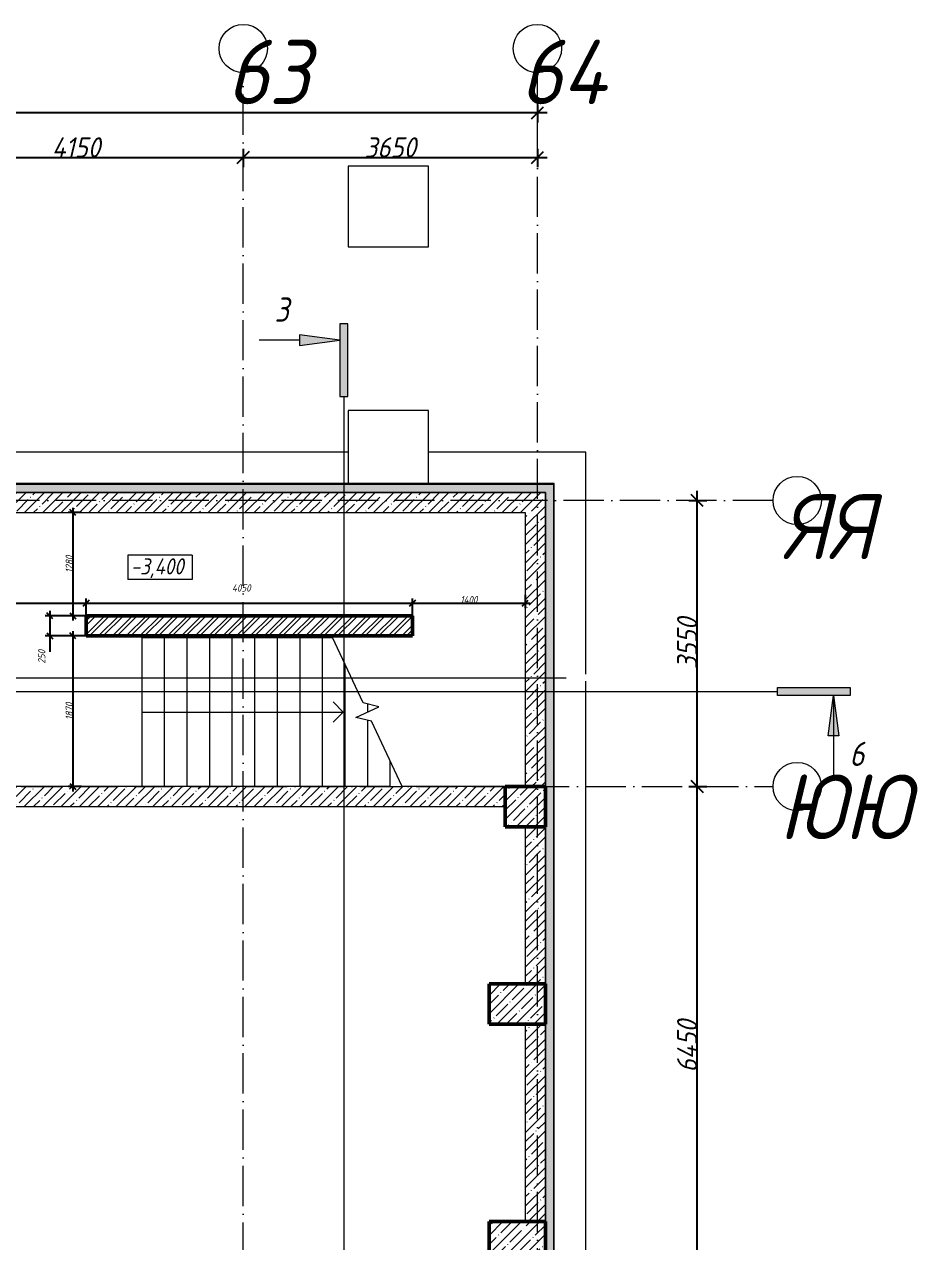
# Model space of a CAD drawing. Header units: millimetres. Extents: x -12989 to 629078, y -109036 to 555275.
# Drawn here: x 608422 to 619521, y 504509 to 519621 of the extents above; entities that cross this region are included whole.
import ezdxf

# ---------------------------------------------------------------- set-up
doc = ezdxf.new("R2010")
doc.units = ezdxf.units.MM
doc.linetypes.add('50_200_ШТРИХ_1Т_ш5_п1_п1_', pattern=[700, 500, -100, 0, -100])
for name, color, linetype, lineweight in [('A-____-____-DIMS', 7, 'Continuous', 9), ('A-DETL-GENF-OTLN-2', 7, 'Continuous', 5), ('A-FLOR-____-OTLN', 7, 'Continuous', 9), ('A-WALL-____-MCUT', 7, 'Continuous', 13), ('A-WALL-____-MCUT-1', 7, 'Continuous', 9), ('A-WALL-____-MCUT-2', 7, 'Continuous', 50), ('A-WALL-____-MCUT-3', 7, 'Continuous', 9), ('A-WALL-____-PATT-1', 7, 'Continuous', 9), ('A-WALL-FNSH-MCUT-1', 7, 'Continuous', 9), ('G-____-____-DIMS', 7, 'Continuous', 9), ('G-____-____-SYMB', 7, 'Continuous', 9), ('S-COLS-____-MCUT', 7, 'Continuous', 50), ('S-COLS-____-OTLN', 7, 'Continuous', 9), ('S-GRID-____-IDEN', 7, 'Continuous', 9), ('S-GRID-____-OTLN-1', 7, '50_200_ШТРИХ_1Т_ш5_п1_п1_', 9), ('S-STRS-____-MBND', 7, 'Continuous', 9), ('S-STRS-____-OTLN-1', 7, 'Continuous', 9)]:
    doc.layers.add(name, color=color, linetype=linetype, lineweight=lineweight)
for name, color, linetype, lineweight, true_color in [('A-DETL-GENF-OTLN-3', 9, 'Continuous', 9, 0x808080), ('A-WALL-____-PATT-2', 7, 'Continuous', 9, 0x787878), ('G-____-____-SYMB-1', 9, 'Continuous', 9, 0x808080)]:
    doc.layers.add(name, color=color, linetype=linetype, lineweight=lineweight, true_color=true_color)
doc.styles.add('ISOCPEUR_I', font='isocpeui.ttf', dxfattribs={"width": 0.9, "height": 2.5})
doc.styles.add('ISOCPEUR_I_1', font='isocpeui.ttf', dxfattribs={"width": 0.85, "height": 2.5})
doc.styles.add('ISOCPEUR_I_2', font='isocpeui.ttf', dxfattribs={"width": 0.85, "height": 2.3})
doc.styles.add('ISOCPEUR_I_7', font='isocpeui.ttf', dxfattribs={"width": 0.9, "height": 90})
doc.styles.add('ISOCPEUR_I_9', font='isocpeui.ttf', dxfattribs={"width": 0.9, "height": 250})
doc.dimstyles.new('ISO-1_8_0_9К_СРЕДНИЙ_Кладочные', dxfattribs={"dimscale": 304.8, "dimtxt": 89.638306, "dimasz": 0.246063, "dimexe": 0.19685, "dimexo": 0, "dimgap": 0, "dimtad": 1, "dimdec": 3, "dimrnd": 0.001, "dimdsep": 46, "dimtxsty": 'ISOCPEUR_I_7', "dimblk1": 'OBLIQUE', "dimblk2": 'OBLIQUE', "dimsah": 1, "dimcen": 0.09, "dimdle": 0.19685, "dimazin": 0, "dimtfac": 1, "dimtdec": 4, "dimtix": 1, "dimtmove": 2, "dimatfit": 3, "dimfxl": 1, "dimtvp": 1, "dimtolj": 1, "dimtzin": 0, "dimarcsym": 2})
doc.dimstyles.new('ISO-1_8_0_9К_СРЕДНИЙ_Кладочные_1', dxfattribs={"dimscale": 304.8, "dimtxt": 89.638306, "dimasz": 0.246063, "dimexe": 0.19685, "dimexo": 0, "dimgap": 0, "dimtad": 1, "dimdec": 3, "dimrnd": 0.001, "dimdsep": 46, "dimtxsty": 'ISOCPEUR_I_7', "dimblk1": 'OBLIQUE', "dimblk2": 'OBLIQUE', "dimsah": 1, "dimcen": 0.09, "dimdle": 0.19685, "dimazin": 0, "dimtfac": 1, "dimtdec": 4, "dimtix": 1, "dimtmove": 0, "dimatfit": 3, "dimfxl": 1, "dimtvp": 1, "dimtolj": 1, "dimtzin": 0, "dimarcsym": 2})
doc.dimstyles.new('ISO-1_8_0_9К_СРЕДНИЙ_Кладочные_2', dxfattribs={"dimscale": 304.8, "dimtxt": 89.638306, "dimasz": 0.246063, "dimexe": 0.19685, "dimexo": 0, "dimgap": 0, "dimtad": 1, "dimdec": 3, "dimrnd": 0.001, "dimdsep": 46, "dimtxsty": 'ISOCPEUR_I_7', "dimblk1": 'OBLIQUE', "dimblk2": 'OBLIQUE', "dimsah": 1, "dimcen": 0.09, "dimdle": 0.19685, "dimazin": 0, "dimtfac": 1, "dimtdec": 4, "dimtix": 1, "dimtmove": 1, "dimatfit": 3, "dimfxl": 1, "dimtvp": 1, "dimtolj": 1, "dimtzin": 0, "dimarcsym": 2})
doc.dimstyles.new('ISO-2_5_0_9К_БОЛЬШОЙ_ОСИ', dxfattribs={"dimscale": 304.8, "dimtxt": 248.995294, "dimasz": 0.492126, "dimexe": 0.393701, "dimexo": 0, "dimgap": 0, "dimtad": 1, "dimdec": 0, "dimzin": 0, "dimdsep": 46, "dimtxsty": 'ISOCPEUR_I_9', "dimblk1": 'OBLIQUE', "dimblk2": 'OBLIQUE', "dimsah": 1, "dimcen": 0.09, "dimdle": 0.393701, "dimazin": 0, "dimtfac": 1, "dimtdec": 4, "dimtix": 1, "dimtmove": 0, "dimatfit": 3, "dimfxl": 1, "dimtvp": 1, "dimtolj": 1, "dimtzin": 0, "dimarcsym": 2})
doc.dimstyles.new('ISO-2_5_0_9К_БОЛЬШОЙ_ОСИ_2', dxfattribs={"dimscale": 304.8, "dimtxt": 248.995294, "dimasz": 0.492126, "dimexe": 0.393701, "dimexo": 0, "dimgap": 0, "dimtad": 1, "dimdec": 0, "dimzin": 0, "dimdsep": 46, "dimtxsty": 'ISOCPEUR_I_9', "dimblk1": 'OBLIQUE', "dimblk2": 'OBLIQUE', "dimsah": 1, "dimcen": 0.09, "dimdle": 0.393701, "dimazin": 0, "dimtfac": 1, "dimtdec": 4, "dimtix": 1, "dimtmove": 2, "dimatfit": 3, "dimfxl": 1, "dimtvp": 1, "dimtolj": 1, "dimtzin": 0, "dimarcsym": 2})
pattern_1 = [(45, (513638.8, 428127.92), (-114.04925, 114.04925), []), (45, (513752.85, 428127.92), (-114.04925, 114.04925), [201.612, -40.322, 3.353, -36.97])]
pattern_2 = [(0, (513638.804, 428127.92), (120.967, 69.841), [80.645, -161.29]), (120, (513638.804, 428127.92), (-120.96808, 69.84086), [80.645, -161.29]), (60, (513638.804, 428127.92), (-8e-05, 139.68186), [0, -161.29, 80.645, 0])]

# ---------------------------------------------------------------- blocks, each defined once
blk = doc.blocks.new('BSC_Колонна _Прямоугольная - 500х700-V112-АР1_Кладочный план подвала в осях 1-64_Ю-ЯЯ')
at = {"layer": 'S-COLS-____-OTLN'}
h = blk.add_hatch(dxfattribs=at)
h.set_pattern_fill('FP_128', color=256, style=0, pattern_type=2)
h.set_pattern_definition([(315, (-79331.04, 100900), (114.04925, 114.04925), []), (315, (-79331.04, 100785.95), (114.04925, 114.04925), [201.613, -40.323, 3.353, -36.97])])
h.paths.add_polyline_path([(-250, 350), (-250, -350), (250, -350), (250, 350)], flags=0)
at = {"layer": 'S-COLS-____-MCUT'}
for p, q in [((250, 350), (-250, 350)), ((-250, 350), (-250, -350)), ((250, -350), (250, 350)), ((-250, -350), (250, -350))]:
    blk.add_line(p, q, dxfattribs=at)
blk = doc.blocks.new('BSC_Колонна _Прямоугольная - 500х500-V114-АР1_Кладочный план подвала в осях 1-64_Ю-ЯЯ')
at = {"layer": 'S-COLS-____-OTLN'}
h = blk.add_hatch(dxfattribs=at)
h.set_pattern_fill('FP_130', color=256, style=0, pattern_type=2)
h.set_pattern_definition([(135, (81781.04, -101000), (-114.04925, -114.04925), []), (135, (81781.04, -100885.95), (-114.04925, -114.04925), [201.613, -40.323, 3.353, -36.97])])
h.paths.add_polyline_path([(250, 250), (-250, 250), (-250, -250), (250, -250)], flags=0)
at = {"layer": 'S-COLS-____-MCUT'}
for p, q in [((250, 250), (-250, 250)), ((-250, 250), (-250, -250)), ((250, -250), (250, 250)), ((-250, -250), (250, -250))]:
    blk.add_line(p, q, dxfattribs=at)
blk = doc.blocks.new('BSC_Колонна _Прямоугольная - 500х700-V171-АР1_Кладочный план подвала в осях 1-64_Ю-ЯЯ')
at = {"layer": 'S-COLS-____-OTLN'}
h = blk.add_hatch(dxfattribs=at)
h.set_pattern_fill('FP_190', color=256, style=0, pattern_type=2)
h.set_pattern_definition([(315, (-76381.04, 100900), (114.04925, 114.04925), []), (315, (-76381.04, 100785.95), (114.04925, 114.04925), [201.613, -40.323, 3.353, -36.97])])
h.paths.add_polyline_path([(-250, 350), (-250, -350), (250, -350), (250, 350)], flags=0)
at = {"layer": 'S-COLS-____-MCUT'}
for p, q in [((250, 350), (-250, 350)), ((-250, 350), (-250, -350)), ((250, -350), (250, 350)), ((-250, -350), (250, -350))]:
    blk.add_line(p, q, dxfattribs=at)
blk = doc.blocks.new('DET_L_Имитация разреза_ISO2-5 - Верх-28995614-АР1_Кладочный план подвала в осях 1-64_Ю-ЯЯ')
at = {"layer": 'A-DETL-GENF-OTLN-3'}
blk.add_line((143, 0), (8257, 0), dxfattribs=at)
blk = doc.blocks.new('Ось сетки - Круг_Ø6_00__ISO-2_5_0_9K_-25732049-АР1_Кладочный план подвала в осях 1-64_Ю-ЯЯ')
at = {"layer": 'S-GRID-____-IDEN'}
blk.add_circle((0, 0), 3, dxfattribs=at)
blk = doc.blocks.new('_Oblique')
at = {"color": 0, "linetype": 'ByBlock', "lineweight": -2}
blk.add_line((-0.5, -0.5), (0.5, 0.5), dxfattribs=at)
blk = doc.blocks.new('*D6585')
at = {"layer": 'A-____-____-DIMS', "color": 0, "lineweight": -2, "transparency": 16777216}
for p, q in [((606989, 518074), (606989, 517848)), ((611139, 518074), (611139, 517848)), ((606869, 517968), (611259, 517968))]:
    blk.add_line(p, q, dxfattribs=at)
at = {"layer": 'Defpoints', "color": 0, "transparency": 16777216}
for p in [(606989, 518074), (611139, 518074), (611139, 517968)]:
    blk.add_point(p, dxfattribs=at)
at = {"layer": 'A-____-____-DIMS', "color": 0, "lineweight": -2, "transparency": 16777216, "xscale": 150, "yscale": 150, "zscale": 150, "rotation": 180}
blk.add_blockref('_Oblique', (606989, 517968), dxfattribs=at)
at = {"layer": 'A-____-____-DIMS', "color": 0, "lineweight": -2, "transparency": 16777216, "xscale": 150, "yscale": 150, "zscale": 150}
blk.add_blockref('_Oblique', (611139, 517968), dxfattribs=at)
at = {"layer": 'A-____-____-DIMS', "color": 0, "transparency": 16777216, "insert": (609064, 518093), "char_height": 250, "width": 724, "attachment_point": 5, "style": 'ISOCPEUR_I_9'}
blk.add_mtext('\\A1;4150', dxfattribs=at)
blk = doc.blocks.new('*D6586')
at = {"layer": 'A-____-____-DIMS', "color": 0, "lineweight": -2, "transparency": 16777216}
for p, q in [((611139, 518074), (611139, 517848)), ((614789, 518074), (614789, 517848)), ((611019, 517968), (614909, 517968))]:
    blk.add_line(p, q, dxfattribs=at)
at = {"layer": 'Defpoints', "color": 0, "transparency": 16777216}
for p in [(611139, 518074), (614789, 518074), (614789, 517968)]:
    blk.add_point(p, dxfattribs=at)
at = {"layer": 'A-____-____-DIMS', "color": 0, "lineweight": -2, "transparency": 16777216, "xscale": 150, "yscale": 150, "zscale": 150, "rotation": 180}
blk.add_blockref('_Oblique', (611139, 517968), dxfattribs=at)
at = {"layer": 'A-____-____-DIMS', "color": 0, "lineweight": -2, "transparency": 16777216, "xscale": 150, "yscale": 150, "zscale": 150}
blk.add_blockref('_Oblique', (614789, 517968), dxfattribs=at)
at = {"layer": 'A-____-____-DIMS', "color": 0, "transparency": 16777216, "insert": (612964, 518093), "char_height": 250, "width": 758.48, "attachment_point": 5, "style": 'ISOCPEUR_I_9'}
blk.add_mtext('\\A1;3650', dxfattribs=at)
blk = doc.blocks.new('*D6587')
at = {"layer": 'A-____-____-DIMS', "color": 0, "lineweight": -2, "transparency": 16777216}
for p, q in [((511169, 518521), (562522, 518521)), ((511289, 518627), (511289, 518401)), ((614909, 518521), (563401, 518521)), ((614789, 518627), (614789, 518401))]:
    blk.add_line(p, q, dxfattribs=at)
at = {"layer": 'Defpoints', "color": 0, "transparency": 16777216}
for p in [(511289, 518627), (614789, 518627), (614789, 518521)]:
    blk.add_point(p, dxfattribs=at)
at = {"layer": 'A-____-____-DIMS', "color": 0, "lineweight": -2, "transparency": 16777216, "xscale": 150, "yscale": 150, "zscale": 150, "rotation": 180}
blk.add_blockref('_Oblique', (511289, 518521), dxfattribs=at)
at = {"layer": 'A-____-____-DIMS', "color": 0, "lineweight": -2, "transparency": 16777216, "xscale": 150, "yscale": 150, "zscale": 150}
blk.add_blockref('_Oblique', (614789, 518521), dxfattribs=at)
at = {"layer": 'A-____-____-DIMS', "color": 0, "transparency": 16777216, "insert": (562422, 518847), "char_height": 250, "width": 1080.26, "attachment_point": 1, "line_spacing_factor": 1.149209, "style": 'ISOCPEUR_I_9'}
blk.add_mtext('\\A1;103500', dxfattribs=at)
blk = doc.blocks.new('*D6602')
at = {"layer": 'A-____-____-DIMS', "color": 0, "lineweight": -2, "transparency": 16777216}
for p, q in [((616773, 503589), (616773, 510279)), ((616667, 510159), (616893, 510159)), ((616667, 503709), (616893, 503709))]:
    blk.add_line(p, q, dxfattribs=at)
at = {"layer": 'Defpoints', "color": 0, "transparency": 16777216}
for p in [(616667, 510159), (616773, 510159), (616667, 503709)]:
    blk.add_point(p, dxfattribs=at)
at = {"layer": 'A-____-____-DIMS', "color": 0, "lineweight": -2, "transparency": 16777216, "xscale": 150, "yscale": 150, "zscale": 150}
for p, rotation in [((616773, 510159), 90), ((616773, 503709), 270)]:
    blk.add_blockref('_Oblique', p, dxfattribs=dict(at, rotation=rotation))
at = {"layer": 'A-____-____-DIMS', "color": 0, "transparency": 16777216, "insert": (616648, 506934), "char_height": 250, "width": 781.46, "attachment_point": 5, "rotation": 90, "style": 'ISOCPEUR_I_9'}
blk.add_mtext('\\A1;6450', dxfattribs=at)
blk = doc.blocks.new('*D6603')
at = {"layer": 'A-____-____-DIMS', "color": 0, "lineweight": -2, "transparency": 16777216}
for p, q in [((616773, 510039), (616773, 513829)), ((616667, 513709), (616893, 513709)), ((616667, 510159), (616893, 510159))]:
    blk.add_line(p, q, dxfattribs=at)
at = {"layer": 'Defpoints', "color": 0, "transparency": 16777216}
for p in [(616667, 513709), (616773, 513709), (616667, 510159)]:
    blk.add_point(p, dxfattribs=at)
at = {"layer": 'A-____-____-DIMS', "color": 0, "lineweight": -2, "transparency": 16777216, "xscale": 150, "yscale": 150, "zscale": 150}
for p, rotation in [((616773, 513709), 90), ((616773, 510159), 270)]:
    blk.add_blockref('_Oblique', p, dxfattribs=dict(at, rotation=rotation))
at = {"layer": 'A-____-____-DIMS', "color": 0, "transparency": 16777216, "insert": (616648, 511934), "char_height": 250, "width": 758.48, "attachment_point": 5, "rotation": 90, "style": 'ISOCPEUR_I_9'}
blk.add_mtext('\\A1;3550', dxfattribs=at)
blk = doc.blocks.new('Разрез - Концевая часть разреза-18266132-АР1_Кладочный план подвала в осях 1-64_Ю-ЯЯ')
at = {"layer": 'G-____-____-SYMB'}
for points in [[(0, 0.5), (0, -0.5), (-9, -0.5), (-9, 0.5)], [(-6.29, -5.5), (-7.61, -5.5), (-6.95, -0.5)]]:
    blk.add_hatch(color=256, dxfattribs=at).paths.add_polyline_path(points, flags=0)
for p, q in [((0, 0.5), (-9, 0.5)), ((-9, 0.5), (-9, -0.5)), ((0, -0.5), (0, 0.5)), ((-9, -0.5), (0, -0.5)), ((-6.95, -0.5), (-7.61, -5.5)), ((-6.95, -0.5), (-6.95, -10.5)), ((-6.29, -5.5), (-6.95, -0.5)), ((-7.61, -5.5), (-6.29, -5.5))]:
    blk.add_line(p, q, dxfattribs=at)
blk = doc.blocks.new('Разрез - Заголовок разреза-10218885-АР1_Кладочный план подвала в осях 1-64_Ю-ЯЯ')
at = {"layer": 'G-____-____-SYMB'}
for points in [[(0, 0.5), (0, -0.5), (-9, -0.5), (-9, 0.5)], [(-6.34, -5.5), (-7.66, -5.5), (-7, -0.5)]]:
    blk.add_hatch(color=256, dxfattribs=at).paths.add_polyline_path(points, flags=0)
for p, q in [((0, 0.5), (-9, 0.5)), ((-9, 0.5), (-9, -0.5)), ((0, -0.5), (0, 0.5)), ((-9, -0.5), (0, -0.5)), ((-7, -0.5), (-7.66, -5.5)), ((-6.34, -5.5), (-7, -0.5)), ((-7.66, -5.5), (-6.34, -5.5)), ((-7, -5.5), (-7, -10.5))]:
    blk.add_line(p, q, dxfattribs=at)
blk = doc.blocks.new('Высотные отметки - 9_5х3_5_h_-17668430-АР1_Кладочный план подвала в осях 1-64_Ю-ЯЯ')
at = {"layer": 'G-____-____-DIMS'}
for p, q in [((-4, 3), (-4, 0)), ((4, 3), (-4, 3)), ((4, 3), (4, 0)), ((4, 0), (-4, 0))]:
    blk.add_line(p, q, dxfattribs=at)
blk = doc.blocks.new('*D6709')
at = {"layer": 'A-____-____-DIMS', "color": 0, "lineweight": -2, "transparency": 16777216}
for p, q in [((607139, 511859), (607139, 512494)), ((609189, 512279), (609189, 512494)), ((607079, 512434), (609249, 512434))]:
    blk.add_line(p, q, dxfattribs=at)
at = {"layer": 'Defpoints', "color": 0, "transparency": 16777216}
for p in [(609189, 512434), (609189, 512279), (607139, 511859)]:
    blk.add_point(p, dxfattribs=at)
at = {"layer": 'A-____-____-DIMS', "color": 0, "lineweight": -2, "transparency": 16777216, "xscale": 75, "yscale": 75, "zscale": 75, "rotation": 180}
blk.add_blockref('_Oblique', (607139, 512434), dxfattribs=at)
at = {"layer": 'A-____-____-DIMS', "color": 0, "lineweight": -2, "transparency": 16777216, "xscale": 75, "yscale": 75, "zscale": 75}
blk.add_blockref('_Oblique', (609189, 512434), dxfattribs=at)
at = {"layer": 'A-____-____-DIMS', "color": 0, "transparency": 16777216, "insert": (608164, 512479), "char_height": 90, "width": 546.1, "attachment_point": 5, "style": 'ISOCPEUR_I_7'}
blk.add_mtext('\\A1;2050', dxfattribs=at)
blk = doc.blocks.new('*D6710')
at = {"layer": 'A-____-____-DIMS', "color": 0, "lineweight": -2, "transparency": 16777216}
for p, q in [((609189, 512279), (609189, 512494)), ((613239, 512279), (613239, 512494)), ((609129, 512434), (613299, 512434))]:
    blk.add_line(p, q, dxfattribs=at)
at = {"layer": 'Defpoints', "color": 0, "transparency": 16777216}
for p in [(613239, 512434), (609189, 512279), (613239, 512279)]:
    blk.add_point(p, dxfattribs=at)
at = {"layer": 'A-____-____-DIMS', "color": 0, "lineweight": -2, "transparency": 16777216, "xscale": 75, "yscale": 75, "zscale": 75, "rotation": 180}
blk.add_blockref('_Oblique', (609189, 512434), dxfattribs=at)
at = {"layer": 'A-____-____-DIMS', "color": 0, "lineweight": -2, "transparency": 16777216, "xscale": 75, "yscale": 75, "zscale": 75}
blk.add_blockref('_Oblique', (613239, 512434), dxfattribs=at)
at = {"layer": 'A-____-____-DIMS', "color": 0, "transparency": 16777216, "insert": (611000, 512669), "char_height": 90, "width": 562.65, "attachment_point": 1, "line_spacing_factor": 1.149209, "style": 'ISOCPEUR_I_7'}
blk.add_mtext('\\A1;4050', dxfattribs=at)
blk = doc.blocks.new('*D6711')
at = {"layer": 'A-____-____-DIMS', "color": 0, "lineweight": -2, "transparency": 16777216}
for p, q in [((613239, 512279), (613239, 512494)), ((614639, 512540), (614639, 512374)), ((613179, 512434), (614699, 512434))]:
    blk.add_line(p, q, dxfattribs=at)
at = {"layer": 'Defpoints', "color": 0, "transparency": 16777216}
for p in [(614639, 512540), (614639, 512434), (613239, 512279)]:
    blk.add_point(p, dxfattribs=at)
at = {"layer": 'A-____-____-DIMS', "color": 0, "lineweight": -2, "transparency": 16777216, "xscale": 75, "yscale": 75, "zscale": 75, "rotation": 180}
blk.add_blockref('_Oblique', (613239, 512434), dxfattribs=at)
at = {"layer": 'A-____-____-DIMS', "color": 0, "lineweight": -2, "transparency": 16777216, "xscale": 75, "yscale": 75, "zscale": 75}
blk.add_blockref('_Oblique', (614639, 512434), dxfattribs=at)
at = {"layer": 'A-____-____-DIMS', "color": 0, "transparency": 16777216, "insert": (613939, 512479), "char_height": 90, "width": 521.28, "attachment_point": 5, "style": 'ISOCPEUR_I_7'}
blk.add_mtext('\\A1;1400', dxfattribs=at)
blk = doc.blocks.new('*D6712')
at = {"layer": 'A-____-____-DIMS', "color": 0, "lineweight": -2, "transparency": 16777216}
for p, q in [((609130, 513559), (608964, 513559)), ((609024, 513619), (609024, 512219)), ((609189, 512279), (608964, 512279))]:
    blk.add_line(p, q, dxfattribs=at)
at = {"layer": 'Defpoints', "color": 0, "transparency": 16777216}
for p in [(609130, 513559), (609024, 512279), (609189, 512279)]:
    blk.add_point(p, dxfattribs=at)
at = {"layer": 'A-____-____-DIMS', "color": 0, "lineweight": -2, "transparency": 16777216, "xscale": 75, "yscale": 75, "zscale": 75}
for p, rotation in [((609024, 513559), 90), ((609024, 512279), 270)]:
    blk.add_blockref('_Oblique', p, dxfattribs=dict(at, rotation=rotation))
at = {"layer": 'A-____-____-DIMS', "color": 0, "transparency": 16777216, "insert": (608979, 512919), "char_height": 90, "width": 504.73, "attachment_point": 5, "rotation": 90, "style": 'ISOCPEUR_I_7'}
blk.add_mtext('\\A1;1280', dxfattribs=at)
blk = doc.blocks.new('*D6713')
at = {"layer": 'A-____-____-DIMS', "color": 0, "lineweight": -2, "transparency": 16777216}
for p, q in [((608739, 512339), (608739, 512029)), ((609189, 512279), (608679, 512279)), ((609189, 512029), (608679, 512029)), ((608739, 512029), (608739, 511830))]:
    blk.add_line(p, q, dxfattribs=at)
at = {"layer": 'Defpoints', "color": 0, "transparency": 16777216}
for p in [(609189, 512279), (608739, 512029), (609189, 512029)]:
    blk.add_point(p, dxfattribs=at)
at = {"layer": 'A-____-____-DIMS', "color": 0, "lineweight": -2, "transparency": 16777216, "xscale": 75, "yscale": 75, "zscale": 75}
for p, rotation in [((608739, 512279), 90), ((608739, 512029), 270)]:
    blk.add_blockref('_Oblique', p, dxfattribs=dict(at, rotation=rotation))
at = {"layer": 'A-____-____-DIMS', "color": 0, "transparency": 16777216, "insert": (608593, 511685), "char_height": 90, "width": 409.58, "attachment_point": 1, "rotation": 90, "line_spacing_factor": 1.149209, "style": 'ISOCPEUR_I_7'}
blk.add_mtext('\\A1;250', dxfattribs=at)
blk = doc.blocks.new('*D6714')
at = {"layer": 'A-____-____-DIMS', "color": 0, "lineweight": -2, "transparency": 16777216}
for p, q in [((609189, 512029), (608964, 512029)), ((609024, 512089), (609024, 510099)), ((609130, 510159), (608964, 510159))]:
    blk.add_line(p, q, dxfattribs=at)
at = {"layer": 'Defpoints', "color": 0, "transparency": 16777216}
for p in [(609189, 512029), (609024, 510159), (609130, 510159)]:
    blk.add_point(p, dxfattribs=at)
at = {"layer": 'A-____-____-DIMS', "color": 0, "lineweight": -2, "transparency": 16777216, "xscale": 75, "yscale": 75, "zscale": 75}
for p, rotation in [((609024, 512029), 90), ((609024, 510159), 270)]:
    blk.add_blockref('_Oblique', p, dxfattribs=dict(at, rotation=rotation))
at = {"layer": 'A-____-____-DIMS', "color": 0, "transparency": 16777216, "insert": (608978, 511094), "char_height": 90, "width": 504.73, "attachment_point": 5, "rotation": 90, "style": 'ISOCPEUR_I_7'}
blk.add_mtext('\\A1;1870', dxfattribs=at)

msp = doc.modelspace()

# ---------------------------------------------------------------- hatches: boundary and pattern name
at = {"layer": 'A-WALL-____-PATT-1'}
h = msp.add_hatch(dxfattribs=at)
h.set_pattern_fill('FP_54', color=256, style=0, pattern_type=2)
h.set_pattern_definition(pattern_2)
h.paths.add_polyline_path([(614890.8036, 513810.9591), (614890.8036, 513910.9591), (539688.8036, 513910.9591), (539688.8036, 513810.9591), (614888.8036, 513810.9591)], flags=0)
h.paths.add_polyline_path([(538088.8036, 513810.9591), (538088.8036, 513910.9591), (511186.8036, 513910.9591), (511186.8036, 513810.9591), (534834.3188, 513810.9591)], flags=0)
h = msp.add_hatch(dxfattribs=at)
h.set_pattern_fill('FP_1', color=256, style=0, pattern_type=2)
h.set_pattern_definition(pattern_1)
h.paths.add_polyline_path([(607138.8036, 513558.9591), (614638.8036, 513558.9591), (614638.8036, 513808.9591), (607138.8036, 513808.9591)], flags=0)
h = msp.add_hatch(dxfattribs=at)
h.set_pattern_fill('FP_1', color=256, style=0, pattern_type=2)
h.set_pattern_definition(pattern_1)
h.paths.add_polyline_path([(614638.8036, 510158.9591), (614888.8036, 510158.9591), (614888.8036, 513808.9591), (614638.8036, 513808.9591), (614638.8036, 511183.9469)], flags=0)
h = msp.add_hatch(dxfattribs=at)
h.set_pattern_fill('FP_54', color=256, style=0, pattern_type=2)
h.set_pattern_definition(pattern_2)
h.paths.add_polyline_path([(614941.2613, 469608.9591), (614990.8036, 469608.9591), (614990.8036, 513910.9591), (614890.8036, 513910.9591), (614890.8036, 469608.9591)], flags=0)
h = msp.add_hatch(dxfattribs=at)
h.set_pattern_fill('FP_1', color=256, style=0, pattern_type=2)
h.set_pattern_definition(pattern_1)
h.paths.add_polyline_path([(614388.8036, 509908.9591), (614388.8036, 510158.9591), (607388.8036, 510158.9591), (607388.8036, 509908.9591), (613110.1381, 509908.9591)], flags=0)
h = msp.add_hatch(dxfattribs=at)
h.set_pattern_fill('FP_1', color=256, style=0, pattern_type=2)
h.set_pattern_definition(pattern_1)
h.paths.add_polyline_path([(614638.8036, 507708.9591), (614888.8036, 507708.9591), (614888.8036, 509658.9591), (614638.8036, 509658.9591), (614638.8036, 507954.972)], flags=0)
h = msp.add_hatch(dxfattribs=at)
h.set_pattern_fill('FP_1', color=256, style=0, pattern_type=2)
h.set_pattern_definition(pattern_1)
h.paths.add_polyline_path([(614638.8036, 504758.9591), (614888.8036, 504758.9591), (614888.8036, 507208.9591), (614638.8036, 507208.9591)], flags=0)
at = {"layer": 'A-WALL-____-PATT-2'}
h = msp.add_hatch(dxfattribs=at)
h.set_pattern_fill('FP_53', color=256, style=0, pattern_type=2)
h.set_pattern_definition([(45, (513638.8, 428127.92), (-85.53659, 85.53659), []), (45, (513695.83, 428127.92), (-85.53659, 85.53659), [])])
h.paths.add_polyline_path([(613238.8036, 512028.9591), (613238.8036, 512278.9591), (609188.8036, 512278.9591), (609188.8036, 512028.9591), (612602.86, 512028.9591)], flags=0)

# ---------------------------------------------------------------- linework, layer by layer
at = {"layer": 'A-FLOR-____-OTLN'}
for p, q in [((613438.8036, 517858.9591), (612438.8036, 517858.9591)), ((612438.8036, 517858.9591), (612438.8036, 516858.9591)), ((613438.8036, 516858.9591), (613438.8036, 517858.9591)), ((612438.8036, 516858.9591), (613438.8036, 516858.9591)), ((613438.8036, 514828.9591), (612438.8036, 514828.9591)), ((612438.8036, 514828.9591), (612438.8036, 513918.9591)), ((613438.8036, 513918.8049), (613438.8036, 514828.9591)), ((612438.8036, 514308.9591), (607288.8036, 514308.9591)), ((615388.8036, 514308.9591), (613438.8036, 514308.9591)), ((615388.8036, 511552.3274), (615388.8036, 514308.9591)), ((615388.8036, 474958.9591), (615388.8036, 511465.5908))]:
    msp.add_line(p, q, dxfattribs=at)
at = {"layer": 'A-WALL-____-MCUT'}
for p, q in [((614998.8036, 513918.9591), (539688.8036, 513918.9591)), ((539688.8036, 513910.9591), (614990.8036, 513910.9591)), ((614990.8036, 513910.9591), (614990.8036, 469608.9591)), ((614998.8036, 469608.9591), (614998.8036, 513918.9591))]:
    msp.add_line(p, q, dxfattribs=at)
at = {"layer": 'A-WALL-____-MCUT-1'}
for p, q in [((614888.8036, 513808.9591), (607138.8036, 513808.9591)), ((614888.8036, 510158.9591), (614888.8036, 513808.9591)), ((607138.8036, 513558.9591), (614638.8036, 513558.9591)), ((614638.8036, 513558.9591), (614638.8036, 510158.9591)), ((612958.8036, 510158.9591), (607388.8036, 510158.9591)), ((614388.8036, 510158.9591), (613109.9761, 510158.9591)), ((607388.8036, 509908.9591), (614388.8036, 509908.9591)), ((614638.8036, 509658.9591), (614638.8036, 507708.9591)), ((614888.8036, 507708.9591), (614888.8036, 509658.9591)), ((614638.8036, 507208.9591), (614638.8036, 504758.9591)), ((614888.8036, 504758.9591), (614888.8036, 507208.9591))]:
    msp.add_line(p, q, dxfattribs=at)
at = {"layer": 'A-WALL-____-MCUT-2'}
for p, q in [((613238.8036, 512278.9591), (609188.8036, 512278.9591)), ((609188.8036, 512278.9591), (609188.8036, 512028.9591)), ((613238.8036, 512028.9591), (613238.8036, 512278.9591)), ((609188.8036, 512028.9591), (613238.8036, 512028.9591))]:
    msp.add_line(p, q, dxfattribs=at)
at = {"layer": 'A-WALL-____-MCUT-3'}
for p, q in [((539688.8036, 513810.9591), (614890.8036, 513810.9591)), ((614890.8036, 513810.9591), (614890.8036, 469608.9591))]:
    msp.add_line(p, q, dxfattribs=at)
at = {"layer": 'A-WALL-FNSH-MCUT-1'}
msp.add_line((614888.8036, 509658.9591), (614888.8036, 509658.9591), dxfattribs=at)
at = {"layer": 'G-____-____-SYMB-1'}
for p, q in [((612387.0036, 515001.2908), (612387.0036, 473534.2433)), ((508776.7007, 511336.9697), (617769.1542, 511336.9697))]:
    msp.add_line(p, q, dxfattribs=at)
at = {"layer": 'S-GRID-____-OTLN-1'}
for p, q in [((611138.8036, 477644.5995), (611138.8036, 519020.7686)), ((614788.8036, 468222.3269), (614788.8036, 519020.7686)), ((617713.2102, 513708.9591), (508970.0334, 513708.9591)), ((508970.0334, 510158.9591), (617713.2102, 510158.9591))]:
    msp.add_line(p, q, dxfattribs=at)
at = {"layer": 'S-STRS-____-MBND'}
for p, q in [((612625.9763, 511196.9001), (612247.469, 512008.6117)), ((612537.193, 511017.5776), (612820.4141, 511149.6458)), ((612820.4141, 511149.6458), (612625.9763, 511196.9001)), ((612731.6308, 510970.3232), (612537.193, 511017.5776)), ((613110.1381, 510158.6117), (612731.6308, 510970.3232))]:
    msp.add_line(p, q, dxfattribs=at)
at = {"layer": 'S-STRS-____-OTLN-1'}
for p, q in [((609878.8036, 512008.6117), (609878.8036, 510158.9591)), ((609878.8036, 512008.6117), (610158.8036, 512008.6117)), ((609878.8036, 512008.6117), (609878.8036, 510158.9591)), ((610158.8036, 512008.6117), (610438.8036, 512008.6117)), ((610158.8036, 512008.6117), (610158.8036, 510158.9591)), ((610158.8036, 512008.6117), (610158.8036, 510158.9591)), ((610438.8036, 512008.6117), (610718.8036, 512008.6117)), ((610438.8036, 512008.6117), (610438.8036, 510158.9591)), ((610438.8036, 512008.6117), (610438.8036, 510158.9591)), ((610718.8036, 512008.6117), (610998.8036, 512008.6117)), ((610718.8036, 512008.6117), (610718.8036, 510158.9591)), ((610718.8036, 512008.6117), (610718.8036, 510158.9591)), ((610998.8036, 512008.6117), (611278.8036, 512008.6117)), ((610998.8036, 512008.6117), (610998.8036, 510158.9591)), ((610998.8036, 512008.6117), (610998.8036, 510158.9591)), ((611278.8036, 512008.6117), (611558.8036, 512008.6117)), ((611278.8036, 512008.6117), (611278.8036, 510158.9591)), ((611278.8036, 512008.6117), (611278.8036, 510158.9591)), ((611558.8036, 512008.6117), (611838.8036, 512008.6117)), ((611558.8036, 512008.6117), (611558.8036, 510158.9591)), ((611558.8036, 512008.6117), (611558.8036, 510158.9591)), ((611838.8036, 512008.6117), (612118.8036, 512008.6117)), ((611838.8036, 512008.6117), (611838.8036, 510158.9591)), ((611838.8036, 512008.6117), (611838.8036, 510158.9591)), ((612118.8036, 512008.6117), (612247.469, 512008.6117)), ((612118.8036, 512008.6117), (612118.8036, 510158.9591)), ((612118.8036, 512008.6117), (612118.8036, 510158.9591)), ((612398.8036, 511684.0736), (612398.8036, 510158.9591)), ((612398.8036, 511684.0736), (612398.8036, 510158.9591)), ((609878.8036, 511083.6117), (610158.8036, 511083.6117)), ((610158.8036, 511083.6117), (610438.8036, 511083.6117)), ((610438.8036, 511083.6117), (610718.8036, 511083.6117)), ((610718.8036, 511083.6117), (610998.8036, 511083.6117)), ((610998.8036, 511083.6117), (611278.8036, 511083.6117)), ((611278.8036, 511083.6117), (611558.8036, 511083.6117)), ((611558.8036, 511083.6117), (611838.8036, 511083.6117)), ((611838.8036, 511083.6117), (612118.8036, 511083.6117)), ((612118.8036, 511083.6117), (612378.8036, 511083.6117)), ((612378.8036, 511083.6117), (612253.8036, 511208.6117)), ((612378.8036, 511083.6117), (612253.8036, 510958.6117)), ((612678.8036, 511184.0615), (612678.8036, 511083.6117)), ((612678.8036, 511184.0615), (612678.8036, 511083.6117)), ((612678.8036, 510983.1618), (612678.8036, 510158.9591)), ((612678.8036, 510983.1618), (612678.8036, 510158.9591)), ((612958.8036, 510483.1497), (612958.8036, 510158.6117)), ((612958.8036, 510483.1497), (612958.8036, 510158.6117)), ((612958.8036, 510158.6117), (613110.1381, 510158.6117))]:
    msp.add_line(p, q, dxfattribs=at)

# ---------------------------------------------------------------- block references
at = {"layer": 'A-DETL-GENF-OTLN-2'}
msp.add_blockref('DET_L_Имитация разреза_ISO2-5 - Верх-28995614-АР1_Кладочный план подвала в осях 1-64_Ю-ЯЯ', (606888.8036, 511508.9591), dxfattribs=at)
at = {"layer": 'G-____-____-DIMS', "xscale": 99.99999999999993, "yscale": 99.99999999999993, "zscale": 99.99999999999993}
msp.add_blockref('Высотные отметки - 9_5х3_5_h_-17668430-АР1_Кладочный план подвала в осях 1-64_Ю-ЯЯ', (610105.1587, 512730.5838), dxfattribs=at)
at = {"layer": 'G-____-____-SYMB', "xscale": 99.99999999999993, "yscale": 99.99999999999993, "zscale": 99.99999999999993, "rotation": 269.9999999999996}
msp.add_blockref('Разрез - Заголовок разреза-10218885-АР1_Кладочный план подвала в осях 1-64_Ю-ЯЯ', (612387.0036, 515001.2908), dxfattribs=at)
at = {"layer": 'G-____-____-SYMB', "extrusion": (0, 0, -1), "xscale": 99.99999999999993, "yscale": 99.99999999999993, "zscale": 99.99999999999993}
msp.add_blockref('Разрез - Концевая часть разреза-18266132-АР1_Кладочный план подвала в осях 1-64_Ю-ЯЯ', (-617769.1542, 511336.9697), dxfattribs=at)
at = {"layer": 'S-COLS-____-OTLN'}
for name, p, rotation in [('BSC_Колонна _Прямоугольная - 500х500-V114-АР1_Кладочный план подвала в осях 1-64_Ю-ЯЯ', (614638.8036, 509908.9591), 269.9999999999997), ('BSC_Колонна _Прямоугольная - 500х700-V112-АР1_Кладочный план подвала в осях 1-64_Ю-ЯЯ', (614538.8036, 507458.9591), 89.9999999999999), ('BSC_Колонна _Прямоугольная - 500х700-V171-АР1_Кладочный план подвала в осях 1-64_Ю-ЯЯ', (614538.8036, 504508.9591), 89.9999999999999)]:
    msp.add_blockref(name, p, dxfattribs=dict(at, rotation=rotation))
at = {"layer": 'S-GRID-____-IDEN', "xscale": 99.99999999999993, "yscale": 99.99999999999993, "zscale": 99.99999999999993}
for p in [(611138.8036, 519320.7686), (614788.8036, 519320.7686)]:
    msp.add_blockref('Ось сетки - Круг_Ø6_00__ISO-2_5_0_9K_-25732049-АР1_Кладочный план подвала в осях 1-64_Ю-ЯЯ', p, dxfattribs=at)
for p, rotation in [((618013.2102, 513708.9591), 89.9999999999998), ((618013.2102, 510158.9591), 269.9999999999995)]:
    msp.add_blockref('Ось сетки - Круг_Ø6_00__ISO-2_5_0_9K_-25732049-АР1_Кладочный план подвала в осях 1-64_Ю-ЯЯ', p, dxfattribs=dict(at, rotation=rotation))

# ---------------------------------------------------------------- texts
at = {"layer": 'G-____-____-DIMS', "insert": (609744.6254, 512991.875), "char_height": 200, "width": 865.279833, "attachment_point": 1, "line_spacing_factor": 1.149209, "style": 'ISOCPEUR_I_2'}
msp.add_mtext('-3,400', dxfattribs=at)
at = {"layer": 'G-____-____-SYMB', "char_height": 300, "width": 256.54, "attachment_point": 1, "style": 'ISOCPEUR_I_1'}
for s, insert in [('\\fISOCPEUR|b0|i1|c204|p34|;3', (611526.3743, 516229.8803)), ('\\fISOCPEUR|b0|i1|c204|p34|;6', (618662.7954, 510714.6929))]:
    msp.add_mtext(s, dxfattribs=dict(at, insert=insert))
at = {"layer": 'S-GRID-____-IDEN', "char_height": 800, "attachment_point": 1, "style": 'ISOCPEUR_I'}
for s, insert, width in [('63', (610933.8752, 519429.5432), 404.0505), ('64', (614574.8752, 519429.5432), 425.696062), ('ЯЯ', (617828.1397, 513785.035), 447.341625), ('ЮЮ', (617787.4307, 510305.5916), 533.923875)]:
    msp.add_mtext(s, dxfattribs=dict(at, insert=insert, width=width))

# ---------------------------------------------------------------- dimensions: what is measured, and where the dimension line sits
at = {"layer": 'A-____-____-DIMS'}
for base, p1, p2, dimstyle, override, picture, middle in [((614788.8036, 518520.5857), (511288.8036, 518626.6518), (614788.8036, 518626.6518), 'ISO-2_5_0_9К_БОЛЬШОЙ_ОСИ_2', {"dimtxt": 400, "dimpost": '<>', "dimfxl": 103500}, '*D6587', (562961.6538, 518680.533)), ((613238.8036, 512434.2233), (609188.8036, 512278.9591), (613238.8036, 512278.9591), 'ISO-1_8_0_9К_СРЕДНИЙ_Кладочные_2', {"dimtxt": 400, "dimpost": '<>', "dimfxl": 4050}, '*D6710', (611281.6685, 512549.3854))]:
    dim = msp.add_linear_dim(base=base, p1=p1, p2=p2, dimstyle=dimstyle, override=override, dxfattribs=at)
    dim.commit()
    dim.dimension.update_dxf_attribs({"geometry": picture, "text_midpoint": middle, "dimtype": 160})
for base, p1, p2, dimstyle, override, picture, middle in [((611138.8036, 517968.3665), (606988.8036, 518074.4325), (611138.8036, 518074.4325), 'ISO-2_5_0_9К_БОЛЬШОЙ_ОСИ', {"dimtxt": 400, "dimpost": '<>', "dimfxl": 4150}, '*D6585', (609063.8036, 518093.3665)), ((614788.8036, 517968.3665), (611138.8036, 518074.4325), (614788.8036, 518074.4325), 'ISO-2_5_0_9К_БОЛЬШОЙ_ОСИ', {"dimtxt": 400, "dimpost": '<>', "dimfxl": 3650}, '*D6586', (612963.8036, 518093.3665)), ((609188.8036, 512434.2233), (607138.8036, 511858.9591), (609188.8036, 512278.9591), 'ISO-1_8_0_9К_СРЕДНИЙ_Кладочные', {"dimtxt": 400, "dimpost": '<>', "dimfxl": 2092.582137}, '*D6709', (608163.8036, 512479.2233)), ((614638.8036, 512434.2233), (613238.8036, 512278.9591), (614638.8036, 512540.2893), 'ISO-1_8_0_9К_СРЕДНИЙ_Кладочные', {"dimtxt": 400, "dimpost": '<>', "dimfxl": 1424.181685}, '*D6711', (613938.8036, 512479.2233))]:
    dim = msp.add_linear_dim(base=base, p1=p1, p2=p2, dimstyle=dimstyle, override=override, dxfattribs=at)
    dim.commit()
    dim.dimension.update_dxf_attribs({"geometry": picture, "text_midpoint": middle})
for base, p1, p2, dimstyle, override, picture, middle in [((616773.045, 513708.9591), (616666.979, 510158.9591), (616666.979, 513708.9591), 'ISO-2_5_0_9К_БОЛЬШОЙ_ОСИ', {"dimtxt": 400, "dimpost": '<>', "dimfxl": 3550}, '*D6603', (616648.045, 511933.9591)), ((609023.838, 512278.9591), (609129.904, 513558.9591), (609188.8036, 512278.9591), 'ISO-1_8_0_9К_СРЕДНИЙ_Кладочные', {"dimtxt": 400, "dimpost": '<>', "dimfxl": 1281.354421}, '*D6712', (608978.838, 512918.9591)), ((609023.838, 510158.9591), (609188.8036, 512028.9591), (609129.904, 510158.9591), 'ISO-1_8_0_9К_СРЕДНИЙ_Кладочные', {"dimtxt": 400, "dimpost": '<>', "dimfxl": 1870.927351}, '*D6714', (608978.2585, 511093.9591)), ((616773.045, 510158.9591), (616666.979, 503708.9591), (616666.979, 510158.9591), 'ISO-2_5_0_9К_БОЛЬШОЙ_ОСИ', {"dimtxt": 400, "dimpost": '<>', "dimfxl": 6450}, '*D6602', (616648.045, 506933.9591))]:
    dim = msp.add_linear_dim(base=base, p1=p1, p2=p2, angle=90, dimstyle=dimstyle, override=override, dxfattribs=at)
    dim.commit()
    dim.dimension.update_dxf_attribs({"geometry": picture, "text_midpoint": middle})
dim = msp.add_linear_dim(base=(608739.059, 512028.9591), p1=(609188.8036, 512278.9591), p2=(609188.8036, 512028.9591), angle=90, dimstyle='ISO-1_8_0_9К_СРЕДНИЙ_Кладочные_1', override={"dimtxt": 400, "dimpost": '<>', "dimfxl": 250}, dxfattribs=at)
dim.commit()
dim.dimension.update_dxf_attribs({"geometry": '*D6713', "text_midpoint": (608653.0272, 511830.2208), "dimtype": 160, "text_rotation": 90})

doc.saveas('drawing.dxf')
